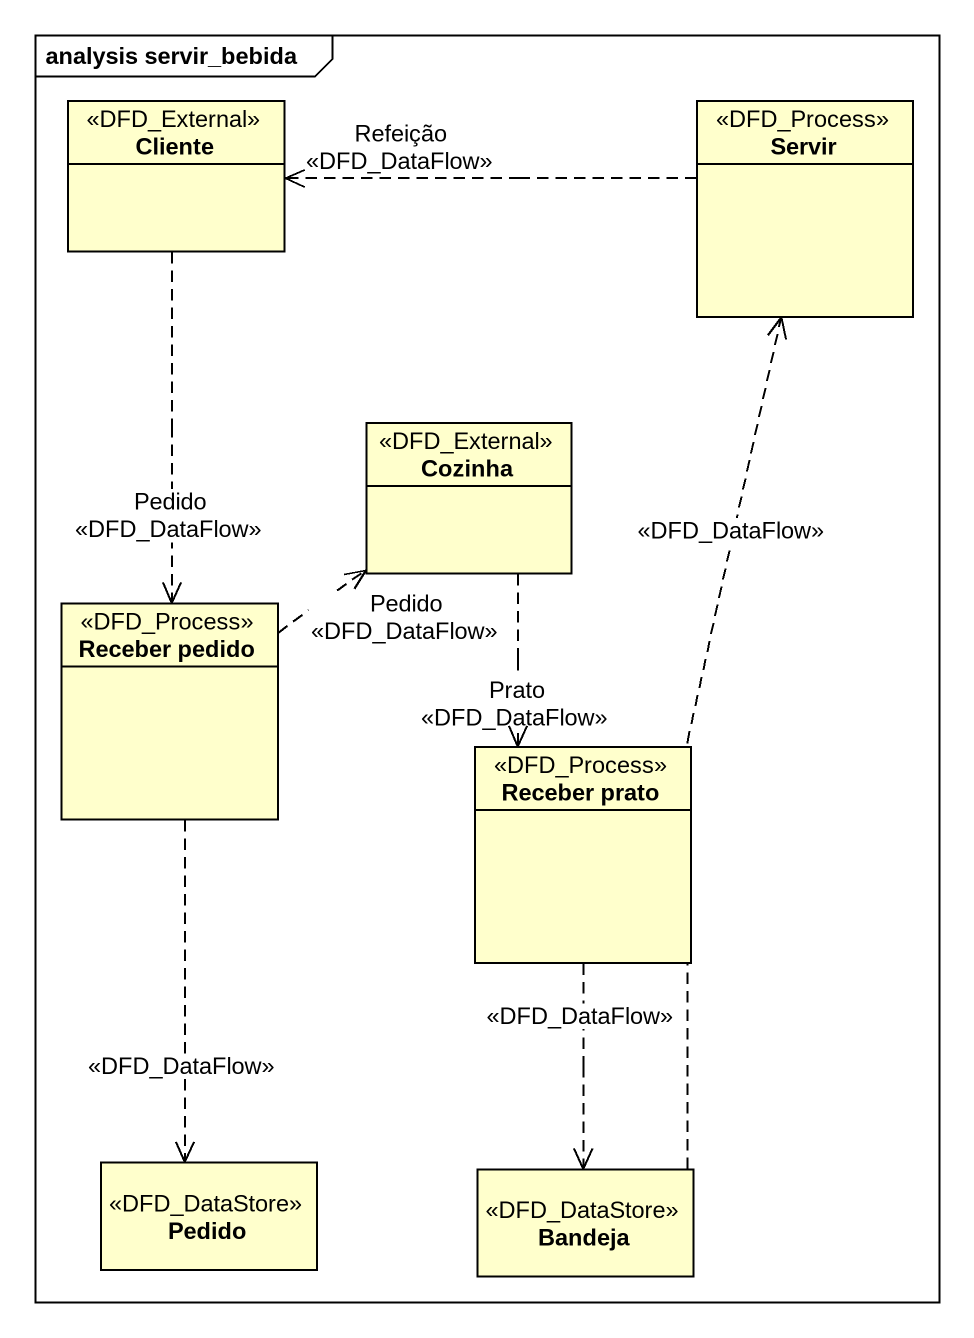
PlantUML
@startuml
mainframe analysis servir_bebida
hide circle
hide empty members
class Cliente <<DFD_External>>
class Servir <<DFD_Process>>
class Cozinha <<DFD_External>>
class "Receber pedido" as Receber_pedido <<DFD_Process>>
class "Receber prato" as Receber_prato <<DFD_Process>>
class Pedido <<DFD_DataStore>>
class Bandeja <<DFD_DataStore>>
Cliente ..> Receber_pedido : Pedido\n<<DFD_DataFlow>>
Servir .left.> Cliente : Refeição\n<<DFD_DataFlow>>
Cozinha ..> Receber_prato : Prato\n<<DFD_DataFlow>>
Receber_pedido .up.> Cozinha : Pedido\n<<DFD_DataFlow>>
Receber_pedido ..> Pedido : <<DFD_DataFlow>>
Receber_prato ..> Bandeja : <<DFD_DataFlow>>
Bandeja .up.> Servir : <<DFD_DataFlow>>
@enduml
